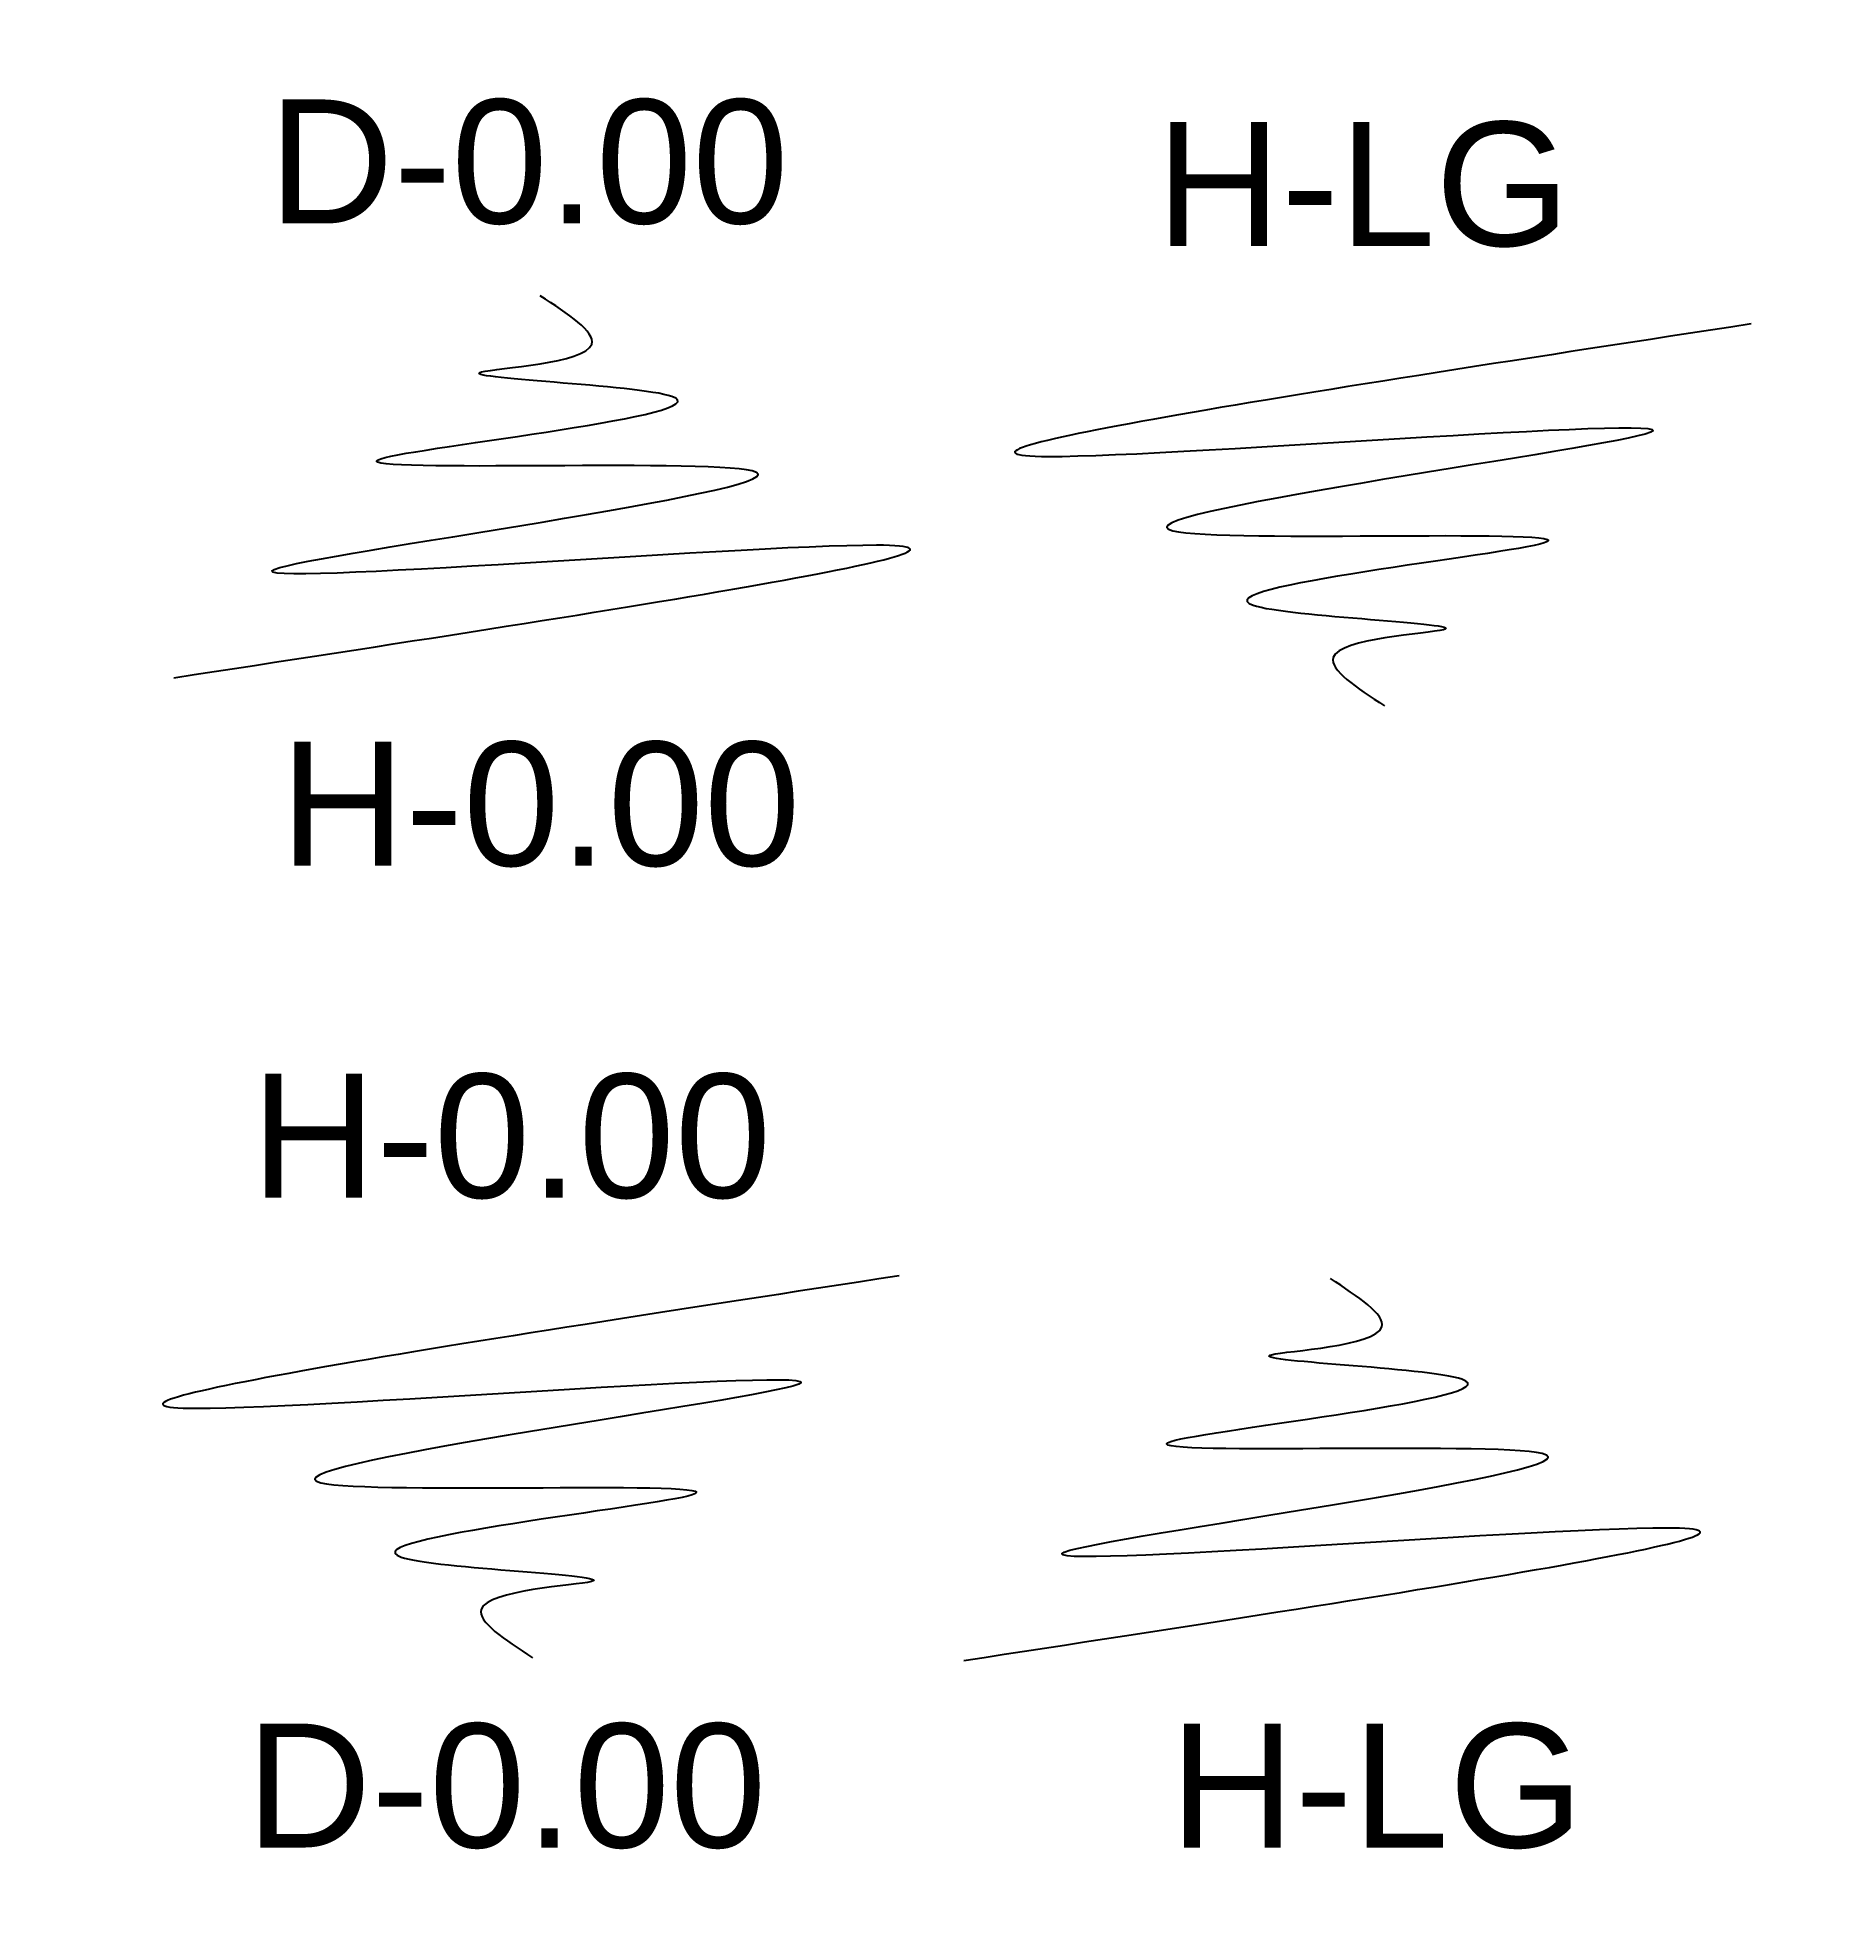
# Model space of a CAD drawing. Header units: metres. Extents: x 1427.2 to 1452.4, y 956.4 to 982.8.
import ezdxf

# ---------------------------------------------------------------- set-up
doc = ezdxf.new("R2010")
doc.units = ezdxf.units.M
doc.layers.add('1-BANK CUTTING', color=7, linetype='Continuous')
doc.styles.get("Standard").update_dxf_attribs({"font": 'arial.ttf'})

# ---------------------------------------------------------------- blocks, each defined once
blk = doc.blocks.new('bank_cutting_dn')
at = {"layer": '1-BANK CUTTING'}
blk.add_open_spline([(5.169, 5.39), (-0.908, 4.458), (-12.059, 2.75), (11.004, 4.67), (-9.032, 2.016), (7.092, 2.688), (-5.373, 1.389), (2.719, 1.119), (-1.411, 0.922), (-0.391, 0.256), (0, 0)], degree=3, knots=[0, 0, 0, 0, 10.084539, 18.504699, 25.302918, 30.543391, 34.743499, 37.450336, 39.053642, 40.050285, 40.050285, 40.050285, 40.050285], dxfattribs=at)
at = {"layer": '1-BANK CUTTING', "insert": (-0.303, 7.354), "char_height": 1.75, "width": 7.25744, "attachment_point": 5, "bg_fill": 2}
blk.add_mtext('H-0.00', dxfattribs=at)
at = {"layer": '1-BANK CUTTING', "insert": (-0.371, -1.815), "char_height": 1.75, "width": 7.24789, "attachment_point": 5, "bg_fill": 2}
blk.add_mtext('D-0.00', dxfattribs=at)
blk = doc.blocks.new('bank_cutting_dn_lg')
at = {"layer": '1-BANK CUTTING'}
blk.add_open_spline([(-5.169, -5.39), (0.908, -4.458), (12.059, -2.75), (-11.004, -4.67), (9.032, -2.016), (-7.092, -2.688), (5.373, -1.389), (-2.719, -1.119), (1.411, -0.922), (0.391, -0.256), (0, 0)], degree=3, knots=[0, 0, 0, 0, 10.084539, 18.504699, 25.302918, 30.543391, 34.743499, 37.450336, 39.053642, 40.050285, 40.050285, 40.050285, 40.050285], dxfattribs=at)
at = {"layer": '1-BANK CUTTING', "insert": (0.653, -7.167), "char_height": 1.75, "width": 7.25744, "attachment_point": 5, "bg_fill": 2}
blk.add_mtext('H-LG', dxfattribs=at)
blk = doc.blocks.new('bank_cutting_up')
at = {"layer": '1-BANK CUTTING'}
blk.add_open_spline([(-5.169, -5.39), (0.908, -4.458), (12.059, -2.75), (-11.004, -4.67), (9.032, -2.016), (-7.092, -2.688), (5.373, -1.389), (-2.719, -1.119), (1.411, -0.922), (0.391, -0.256), (0, 0)], degree=3, knots=[0, 0, 0, 0, 10.084539, 18.504699, 25.302918, 30.543391, 34.743499, 37.450336, 39.053642, 40.050285, 40.050285, 40.050285, 40.050285], dxfattribs=at)
at = {"layer": '1-BANK CUTTING', "insert": (-0.166, 1.883), "char_height": 1.75, "width": 7.24789, "attachment_point": 5, "bg_fill": 2}
blk.add_mtext('D-0.00', dxfattribs=at)
at = {"layer": '1-BANK CUTTING', "insert": (0, -7.182), "char_height": 1.75, "width": 7.25744, "attachment_point": 5, "bg_fill": 2}
blk.add_mtext('H-0.00', dxfattribs=at)
blk = doc.blocks.new('bank_cutting_up_lg')
at = {"layer": '1-BANK CUTTING'}
blk.add_open_spline([(5.169, 5.39), (-0.908, 4.458), (-12.059, 2.75), (11.004, 4.67), (-9.032, 2.016), (7.092, 2.688), (-5.373, 1.389), (2.719, 1.119), (-1.411, 0.922), (-0.391, 0.256), (0, 0)], degree=3, knots=[0, 0, 0, 0, 10.084539, 18.504699, 25.302918, 30.543391, 34.743499, 37.450336, 39.053642, 40.050285, 40.050285, 40.050285, 40.050285], dxfattribs=at)
at = {"layer": '1-BANK CUTTING', "insert": (-0.303, 7.354), "char_height": 1.75, "width": 7.25744, "attachment_point": 5, "bg_fill": 2}
blk.add_mtext('H-LG', dxfattribs=at)

msp = doc.modelspace()

# ---------------------------------------------------------------- block references
for name, p in [('bank_cutting_up', (1434.26, 979.18)), ('bank_cutting_dn', (1434.151, 959.959)), ('bank_cutting_dn_lg', (1445.405, 965.311))]:
    msp.add_blockref(name, p)

# ---------------------------------------------------------------- next in the draw order: block references
msp.add_blockref('bank_cutting_up_lg', (1446.17, 973.392))

doc.saveas('drawing.dxf')
